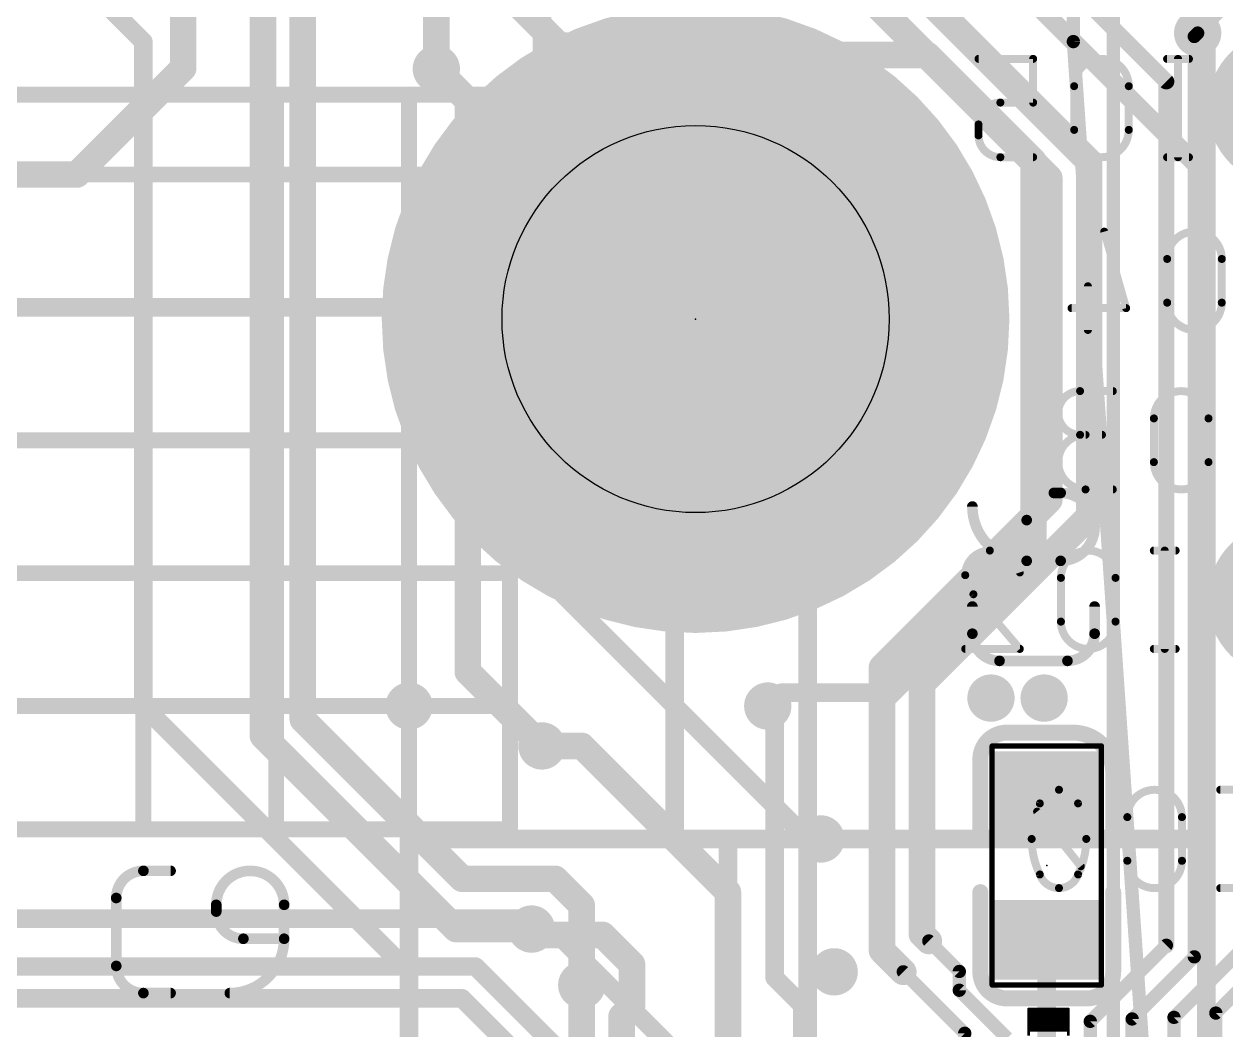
# Model space of a CAD drawing. Extents: x -5 to 103, y -6 to 58.
# Drawn here: x 77.6 to 89.09, y 31.19 to 40.81 of the extents above; entities that cross this region are included whole.
import ezdxf

# ---------------------------------------------------------------- set-up
doc = ezdxf.new("R2010")
doc.units = 0
for name, color, linetype in [('1', 12, 'CONTINUOUS'), ('16', 132, 'CONTINUOUS'), ('18', 110, 'CONTINUOUS'), ('20', 31, 'CONTINUOUS'), ('21', 40, 'CONTINUOUS'), ('22', 3, 'CONTINUOUS'), ('23', 53, 'CONTINUOUS'), ('25', 40, 'CONTINUOUS'), ('39', 12, 'CONTINUOUS'), ('51', 254, 'CONTINUOUS')]:
    doc.layers.add(name, color=color, linetype=linetype)

# ---------------------------------------------------------------- blocks, each defined once
blk = doc.blocks.new('RECT')
blk.add_solid([(-0.5, -0.5), (0.5, -0.5), (-0.5, 0.5), (0.5, 0.5)])
blk = doc.blocks.new('PIE')
at = {"const_width": 0.5}
blk.add_lwpolyline([(0, -0.25, 1), (0, 0.25, 1), (0, -0.25)], format="xyb", dxfattribs=at)
blk = doc.blocks.new('ROUNDV')
at = {"const_width": 0.5}
blk.add_lwpolyline([(0, -0.25, 1), (0, 0.25, 1), (0, -0.25)], format="xyb", dxfattribs=at)

msp = doc.modelspace()

# ---------------------------------------------------------------- linework, layer by layer
at = {"layer": '1'}
for points, const_width in [([(82.55, 45.72), (82.55, 35.56)], 0.1778), ([(82.55, 40.64), (82.55, 44.45)], 0.1778), ([(81.5407, 40.3793), (81.5407, 43.5106)], 0.254), ([(80.264, 43.18), (80.264, 34.163)], 0.254), ([(79.883, 43.0222), (79.883, 34.0052)], 0.254), ([(78.74, 40.64), (77.47, 41.91)], 0.1778), ([(86.36, 41.91), (88.9, 39.37)], 0.1778), ([(85.6517, 41.6234), (87.781, 39.4941)], 0.254), ([(88.519, 40.259), (87.2378, 41.5402)], 0.1524), ([(88.011, 30.48), (88.011, 41.529)], 0.127), ([(87.4, 39.3362), (85.4939, 41.2424)], 0.254), ([(78.74, 34.29), (78.74, 40.64)], 0.1778), ([(85.09, 40.64), (82.55, 40.64)], 0.1778), ([(85.09, 30.48), (85.09, 40.64)], 0.1778), ([(88.7857, 40.6889), (88.8184, 40.7216)], 0.127), ([(88.7857, 31.8935), (88.7857, 40.6889)], 0.127), ([(88.519, 32.004), (88.519, 40.259)], 0.1524), ([(87.781, 39.4941), (87.781, 36.1017)], 0.254), ([(87.4, 36.2596), (87.4, 39.3362)], 0.254), ([(88.9, 39.37), (88.9, 30.48)], 0.1778), ([(85.8012, 34.6608), (87.4, 36.2596)], 0.254), ([(87.781, 36.1017), (86.1822, 34.5029)], 0.254), ([(82.55, 35.56), (85.09, 33.02)], 0.1778), ([(85.8012, 31.9532), (85.8012, 34.6608)], 0.254), ([(86.1822, 34.5029), (86.1822, 32.111)], 0.254), ([(81.28, 31.75), (78.74, 34.29)], 0.1778), ([(84.7749, 34.2241), (84.709, 34.29)], 0.1778), ([(80.264, 34.163), (81.788, 32.639)], 0.254), ([(84.7749, 31.6939), (84.7749, 34.2241)], 0.1778), ([(79.883, 34.0052), (81.7294, 32.1588)], 0.254), ([(82.931, 33.909), (82.55, 33.909)], 0.254), ([(84.328, 32.512), (82.931, 33.909)], 0.254), ([(85.09, 33.02), (85.09, 24.13)], 0.1778), ([(81.788, 32.639), (82.677, 32.639)], 0.254), ([(82.677, 32.639), (82.931, 32.385)], 0.254), ([(84.328, 30.734), (84.328, 32.512)], 0.254), ([(82.931, 32.385), (82.931, 31.623)], 0.254), ([(74.676, 32.258), (82.423, 32.258)], 0.1778), ([(81.7294, 32.1588), (82.4508, 32.1588)], 0.254), ([(82.423, 32.258), (82.55, 32.131)], 0.1778), ([(82.55, 32.131), (82.677, 32.131)], 0.1778), ([(82.677, 32.131), (84.963, 29.845)], 0.1778), ([(86.1822, 32.111), (86.2484, 32.0448)], 0.254), ([(85.8012, 31.9532), (86.0044, 31.75)], 0.254), ([(86.2484, 32.0448), (86.5396, 31.7536)], 0.127), ([(87.376, 30.5467), (87.376, 32.0548)], 0.1778), ([(87.7919, 31.2769), (88.519, 32.004)], 0.127), ([(88.592, 31.315), (89.281, 32.004)], 0.127), ([(88.192, 31.2998), (88.7857, 31.8935)], 0.127), ([(88.9921, 31.3559), (89.535, 31.8988)], 0.127), ([(81.9143, 31.8008), (74.8037, 31.8008)], 0.1778), ([(81.28, 22.86), (81.28, 31.75)], 0.1778), ([(83.947, 29.7681), (81.9143, 31.8008)], 0.1778), ([(85.0392, 31.4296), (84.7749, 31.6939)], 0.1778), ([(86.0044, 31.75), (86.5918, 31.1626)], 0.127), ([(86.5396, 31.7536), (86.5396, 31.574)], 0.127), ([(86.5396, 31.574), (86.9982, 31.1154)], 0.127), ([(74.93, 31.496), (81.788, 31.496)], 0.1778), ([(81.788, 31.496), (83.566, 29.718)], 0.1778), ([(85.0392, 29.7783), (85.0392, 31.4296)], 0.1778), ([(88.592, 30.5308), (88.592, 31.315)], 0.127), ([(88.9921, 30.5308), (88.9921, 31.3559)], 0.127), ([(87.7919, 30.5308), (87.7919, 31.2769)], 0.127), ([(88.192, 30.5308), (88.192, 31.2998)], 0.127), ([(86.5918, 31.1626), (86.5918, 30.5308)], 0.127)]:
    msp.add_lwpolyline(points, dxfattribs=dict(at, const_width=const_width))
for points, const_width in [([(78.7845, 40.64, 1), (78.6956, 40.64)], 0.0889), ([(78.7086, 40.6086, 1), (78.7714, 40.6714)], 0.0889), ([(82.5055, 40.64, 1), (82.5944, 40.64)], 0.0889), ([(82.55, 40.6844, 1), (82.55, 40.5956)], 0.0889), ([(85.1345, 40.64, 1), (85.0456, 40.64)], 0.0889), ([(85.09, 40.5956, 1), (85.09, 40.6844)], 0.0889), ([(88.7632, 40.7113, 1), (88.8082, 40.6664)], 0.0635), ([(88.8175, 40.6889, 1), (88.754, 40.6889)], 0.0635), ([(88.8409, 40.6991, 1), (88.796, 40.744)], 0.0635), ([(81.4772, 40.3793, 1), (81.6042, 40.3793)], 0.127), ([(88.5571, 40.259, 1), (88.4809, 40.259)], 0.0762), ([(88.4921, 40.2321, 1), (88.5459, 40.2859)], 0.0762), ([(87.8445, 39.4941, 1), (87.7175, 39.4941)], 0.127), ([(87.7361, 39.4492, 1), (87.8259, 39.539)], 0.127), ([(87.4635, 39.3362, 1), (87.3365, 39.3362)], 0.127), ([(87.3551, 39.2913, 1), (87.4449, 39.3812)], 0.127), ([(88.9445, 39.37, 1), (88.8556, 39.37)], 0.0889), ([(88.8686, 39.3386, 1), (88.9314, 39.4014)], 0.0889), ([(87.3365, 36.2596, 1), (87.4635, 36.2596)], 0.127), ([(87.4449, 36.2146, 1), (87.3551, 36.3045)], 0.127), ([(87.8259, 36.0568, 1), (87.7361, 36.1466)], 0.127), ([(87.7175, 36.1017, 1), (87.8445, 36.1017)], 0.127), ([(82.5814, 35.5914, 1), (82.5186, 35.5286)], 0.0889), ([(82.5055, 35.56, 1), (82.5944, 35.56)], 0.0889), ([(85.8647, 34.6608, 1), (85.7377, 34.6608)], 0.127), ([(85.7563, 34.7057, 1), (85.8461, 34.6158)], 0.127), ([(86.2457, 34.5029, 1), (86.1187, 34.5029)], 0.127), ([(86.1373, 34.5478, 1), (86.2271, 34.458)], 0.127), ([(78.7714, 34.3214, 1), (78.7086, 34.2586)], 0.0889), ([(84.7404, 34.3214, 1), (84.6776, 34.2586)], 0.0889), ([(78.6956, 34.29, 1), (78.7845, 34.29)], 0.0889), ([(80.3089, 34.2079, 1), (80.2191, 34.1181)], 0.127), ([(84.8194, 34.2241, 1), (84.7305, 34.2241)], 0.0889), ([(84.7435, 34.1927, 1), (84.8063, 34.2555)], 0.0889), ([(79.9279, 34.0501, 1), (79.8381, 33.9603)], 0.127), ([(80.2005, 34.163, 1), (80.3275, 34.163)], 0.127), ([(79.8195, 34.0052, 1), (79.9465, 34.0052)], 0.127), ([(82.55, 33.9725, 1), (82.55, 33.8455)], 0.127), ([(82.9759, 33.9539, 1), (82.8861, 33.8641)], 0.127), ([(82.931, 33.8455, 1), (82.931, 33.9725)], 0.127), ([(85.1345, 33.02, 1), (85.0456, 33.02)], 0.0889), ([(85.0586, 32.9886, 1), (85.1214, 33.0514)], 0.0889), ([(81.788, 32.7025, 1), (81.788, 32.5755)], 0.127), ([(81.7431, 32.5941, 1), (81.8329, 32.6839)], 0.127), ([(82.7219, 32.6839, 1), (82.6321, 32.5941)], 0.127), ([(82.677, 32.5755, 1), (82.677, 32.7025)], 0.127), ([(84.3915, 32.512, 1), (84.2645, 32.512)], 0.127), ([(84.2831, 32.4671, 1), (84.3729, 32.5569)], 0.127), ([(82.9945, 32.385, 1), (82.8675, 32.385)], 0.127), ([(82.8861, 32.3401, 1), (82.9759, 32.4299)], 0.127), ([(81.7294, 32.2223, 1), (81.7294, 32.0953)], 0.127), ([(82.4544, 32.2894, 1), (82.3916, 32.2266)], 0.0889), ([(82.423, 32.2136, 1), (82.423, 32.3025)], 0.0889), ([(82.4508, 32.0953, 1), (82.4508, 32.2223)], 0.127), ([(81.6845, 32.1139, 1), (81.7743, 32.2037)], 0.127), ([(82.55, 32.1754, 1), (82.55, 32.0866)], 0.0889), ([(82.5186, 32.0996, 1), (82.5814, 32.1624)], 0.0889), ([(82.7084, 32.1624, 1), (82.6456, 32.0996)], 0.0889), ([(82.677, 32.0866, 1), (82.677, 32.1754)], 0.0889), ([(86.2271, 32.1559, 1), (86.1373, 32.0661)], 0.127), ([(86.1187, 32.111, 1), (86.2457, 32.111)], 0.127), ([(85.8461, 31.9981, 1), (85.7563, 31.9083)], 0.127), ([(86.2035, 31.9999, 1), (86.2933, 32.0897)], 0.127), ([(86.2709, 32.0673, 1), (86.226, 32.0224)], 0.0635), ([(87.4205, 32.0548, 1), (87.3316, 32.0548)], 0.0889), ([(88.5415, 31.9815, 1), (88.4965, 32.0265)], 0.0635), ([(85.7377, 31.9532, 1), (85.8647, 31.9532)], 0.127), ([(88.4809, 32.004, 1), (88.5571, 32.004)], 0.0762), ([(88.8082, 31.8711, 1), (88.7632, 31.916)], 0.0635), ([(81.3244, 31.75, 1), (81.2356, 31.75)], 0.0889), ([(81.2486, 31.7186, 1), (81.3114, 31.7814)], 0.0889), ([(81.9457, 31.8322, 1), (81.8828, 31.7694)], 0.0889), ([(81.9143, 31.7564, 1), (81.9143, 31.8453)], 0.0889), ([(85.9595, 31.7051, 1), (86.0493, 31.7949)], 0.127), ([(88.754, 31.8935, 1), (88.8175, 31.8935)], 0.0635), ([(84.8063, 31.7253, 1), (84.7435, 31.6624)], 0.0889), ([(84.7305, 31.6939, 1), (84.8194, 31.6939)], 0.0889), ([(86.0269, 31.7725, 1), (85.9819, 31.7275)], 0.0635), ([(86.5714, 31.7536, 1), (86.5079, 31.7536)], 0.0635), ([(86.5172, 31.7312, 1), (86.5621, 31.7761)], 0.0635), ([(82.8675, 31.623, 1), (82.9945, 31.623)], 0.127), ([(86.5621, 31.5965, 1), (86.5172, 31.5516)], 0.0635), ([(86.5079, 31.574, 1), (86.5714, 31.574)], 0.0635), ([(81.8194, 31.5274, 1), (81.7566, 31.4646)], 0.0889), ([(81.788, 31.4516, 1), (81.788, 31.5405)], 0.0889), ([(85.0837, 31.4296, 1), (84.9948, 31.4296)], 0.0889), ([(85.0078, 31.3981, 1), (85.0706, 31.461)], 0.0889), ([(88.6238, 31.315, 1), (88.5603, 31.315)], 0.0635), ([(88.5696, 31.3375, 1), (88.6145, 31.2926)], 0.0635), ([(89.0238, 31.3559, 1), (88.9603, 31.3559)], 0.0635), ([(88.9696, 31.3783, 1), (89.0145, 31.3334)], 0.0635), ([(87.8237, 31.2769, 1), (87.7602, 31.2769)], 0.0635), ([(87.7695, 31.2994, 1), (87.8144, 31.2545)], 0.0635), ([(88.1695, 31.3223, 1), (88.2144, 31.2773)], 0.0635), ([(88.2237, 31.2998, 1), (88.1602, 31.2998)], 0.0635), ([(86.6235, 31.1626, 1), (86.56, 31.1626)], 0.0635), ([(86.5693, 31.1402, 1), (86.6142, 31.1851)], 0.0635)]:
    msp.add_lwpolyline(points, format="xyb", dxfattribs=dict(at, const_width=const_width))
at = {"layer": '16'}
for points, const_width in [([(88.9, 33.02), (88.9, 46.99)], 0.1778), ([(87.63, 40.64), (87.63, 44.577)], 0.127), ([(81.407, 41.91), (82.804, 40.513)], 0.254), ([(79.121, 40.386), (79.121, 41.402)], 0.254), ([(88.8184, 40.7216), (89.2448, 41.148)], 0.127), ([(88.5067, 27.9277), (87.63, 40.64)], 0.127), ([(82.804, 40.513), (86.233, 40.513)], 0.254), ([(86.233, 40.513), (87.249, 39.497)], 0.254), ([(78.105, 39.37), (79.121, 40.386)], 0.254), ([(81.842, 40.078), (81.5407, 40.3793)], 0.254), ([(81.842, 34.617), (81.842, 40.078)], 0.254), ([(87.249, 39.497), (87.249, 35.814)], 0.254), ([(72.771, 39.37), (78.105, 39.37)], 0.254), ([(71.12, 38.1), (83.82, 38.1)], 0.1778), ([(83.82, 38.1), (83.82, 33.02)], 0.1778), ([(85.852, 34.417), (87.249, 35.814)], 0.254), ([(82.55, 33.909), (81.842, 34.617)], 0.254), ([(84.709, 34.29), (84.836, 34.417)], 0.1778), ([(84.836, 34.417), (85.852, 34.417)], 0.1778), ([(84.328, 33.02), (81.28, 33.02)], 0.1778), ([(81.28, 33.02), (81.28, 24.13)], 0.1778), ([(83.82, 33.02), (88.9, 33.02)], 0.1778), ([(84.328, 25.3746), (84.328, 33.02)], 0.1778), ([(82.4508, 32.1588), (82.5064, 32.1032)], 0.254), ([(82.5064, 32.1032), (83.1299, 32.1032)], 0.254), ([(83.1299, 32.1032), (83.4112, 31.8219)], 0.254), ([(83.4112, 31.8219), (83.4112, 31.4241)], 0.254), ([(82.931, 31.623), (82.931, 24.638)], 0.254), ([(83.4112, 31.4241), (83.312, 31.3249)], 0.254), ([(83.312, 31.3249), (83.312, 24.7958)], 0.254)]:
    msp.add_lwpolyline(points, dxfattribs=dict(at, const_width=const_width))
for points, const_width in [([(87.6617, 40.6422, 1), (87.5983, 40.6378)], 0.0635), ([(87.5983, 40.64, 1), (87.6618, 40.64)], 0.0635), ([(88.796, 40.744, 1), (88.8409, 40.6991)], 0.0635), ([(82.804, 40.5765, 1), (82.804, 40.4495)], 0.127), ([(82.7591, 40.4681, 1), (82.8489, 40.5579)], 0.127), ([(86.2779, 40.5579, 1), (86.1881, 40.4681)], 0.127), ([(86.233, 40.4495, 1), (86.233, 40.5765)], 0.127), ([(79.0575, 40.386, 1), (79.1845, 40.386)], 0.127), ([(79.1659, 40.3411, 1), (79.0761, 40.4309)], 0.127), ([(81.5856, 40.4242, 1), (81.4958, 40.3344)], 0.127), ([(81.9055, 40.078, 1), (81.7785, 40.078)], 0.127), ([(81.7971, 40.0331, 1), (81.8869, 40.1229)], 0.127), ([(87.3125, 39.497, 1), (87.1855, 39.497)], 0.127), ([(87.2041, 39.4521, 1), (87.2939, 39.5419)], 0.127), ([(78.0601, 39.4149, 1), (78.1499, 39.3251)], 0.127), ([(78.105, 39.3065, 1), (78.105, 39.4335)], 0.127), ([(83.8645, 38.1, 1), (83.7756, 38.1)], 0.0889), ([(83.82, 38.0556, 1), (83.82, 38.1444)], 0.0889), ([(87.1855, 35.814, 1), (87.3125, 35.814)], 0.127), ([(87.2939, 35.7691, 1), (87.2041, 35.8589)], 0.127), ([(81.8869, 34.6619, 1), (81.7971, 34.5721)], 0.127), ([(81.7785, 34.617, 1), (81.9055, 34.617)], 0.127), ([(84.836, 34.4614, 1), (84.836, 34.3726)], 0.0889), ([(84.8674, 34.3856, 1), (84.8046, 34.4484)], 0.0889), ([(85.8071, 34.4619, 1), (85.8969, 34.3721)], 0.127), ([(85.852, 34.3726, 1), (85.852, 34.4614)], 0.0889), ([(84.6776, 34.3214, 1), (84.7404, 34.2586)], 0.0889), ([(82.5051, 33.8641, 1), (82.5949, 33.9539)], 0.127), ([(81.28, 33.0645, 1), (81.28, 32.9756)], 0.0889), ([(81.3244, 33.02, 1), (81.2356, 33.02)], 0.0889), ([(83.82, 33.0645, 1), (83.82, 32.9756)], 0.0889), ([(84.3725, 33.02, 1), (84.2836, 33.02)], 0.0889), ([(84.328, 32.9756, 1), (84.328, 33.0645)], 0.0889), ([(88.9, 32.9756, 1), (88.9, 33.0645)], 0.0889), ([(83.7756, 33.02, 1), (83.8645, 33.02)], 0.0889), ([(88.8556, 33.02, 1), (88.9445, 33.02)], 0.0889), ([(82.4957, 32.2037, 1), (82.4059, 32.1139)], 0.127), ([(82.5064, 32.1667, 1), (82.5064, 32.0397)], 0.127), ([(82.4615, 32.0583, 1), (82.5513, 32.1481)], 0.127), ([(83.1748, 32.1481, 1), (83.085, 32.0583)], 0.127), ([(83.1299, 32.0397, 1), (83.1299, 32.1667)], 0.127), ([(83.4747, 31.8219, 1), (83.3477, 31.8219)], 0.127), ([(83.3663, 31.777, 1), (83.4561, 31.8668)], 0.127), ([(82.9945, 31.623, 1), (82.8675, 31.623)], 0.127), ([(83.3477, 31.4241, 1), (83.4747, 31.4241)], 0.127), ([(83.4561, 31.3792, 1), (83.3663, 31.469)], 0.127), ([(83.3755, 31.3249, 1), (83.2485, 31.3249)], 0.127), ([(83.2671, 31.3698, 1), (83.3569, 31.28)], 0.127)]:
    msp.add_lwpolyline(points, format="xyb", dxfattribs=dict(at, const_width=const_width))
at = {"layer": '20'}
msp.add_circle((84.019, 37.9884), 1.85, dxfattribs=at)
at = {"layer": '21'}
for points, const_width in [([(86.995, 34.036, 0.4142), (86.741, 33.782)], 0.1524), ([(86.995, 34.0741, 1), (86.995, 33.9979)], 0.0762), ([(86.995, 33.9979, 1), (86.995, 34.0741)], 0.0762), ([(88.011, 33.655, 0.4142), (87.63, 34.036)], 0.1524), ([(87.63, 34.0741, 1), (87.63, 33.9979)], 0.0762), ([(87.63, 33.9979, 1), (87.63, 34.0741)], 0.0762), ([(86.7791, 33.782, 1), (86.7029, 33.782)], 0.0762), ([(86.7029, 33.782, 1), (86.7791, 33.782)], 0.0762), ([(88.0491, 33.655, 1), (87.9729, 33.655)], 0.0762), ([(87.9729, 33.655, 1), (88.0491, 33.655)], 0.0762), ([(86.7029, 33.02, 1), (86.7791, 33.02)], 0.0762), ([(87.9729, 33.02, 1), (88.0491, 33.02)], 0.0762), ([(86.7791, 32.512, 1), (86.7029, 32.512)], 0.0762), ([(88.0491, 32.512, 1), (87.9729, 32.512)], 0.0762), ([(86.741, 31.75, 0.4142), (86.995, 31.496)], 0.1524), ([(86.7791, 31.75, 1), (86.7029, 31.75)], 0.0762), ([(87.757, 31.496, 0.4142), (88.011, 31.75)], 0.1524), ([(88.0491, 31.75, 1), (87.9729, 31.75)], 0.0762), ([(86.7029, 31.75, 1), (86.7791, 31.75)], 0.0762), ([(87.9729, 31.75, 1), (88.0491, 31.75)], 0.0762), ([(86.995, 31.5341, 1), (86.995, 31.4579)], 0.0762), ([(86.995, 31.4579, 1), (86.995, 31.5341)], 0.0762), ([(87.757, 31.5341, 1), (87.757, 31.4579)], 0.0762), ([(87.757, 31.4579, 1), (87.757, 31.5341)], 0.0762), ([(87.2077, 31.3944, 1), (87.195, 31.3944)], 0.0127), ([(87.2014, 31.4008, 1), (87.2014, 31.388)], 0.0127), ([(87.2014, 31.3754, 1), (87.2014, 31.3626)], 0.0127), ([(87.5887, 31.3944, 1), (87.576, 31.3944)], 0.0127), ([(87.5824, 31.388, 1), (87.5824, 31.4008)], 0.0127), ([(87.5824, 31.3626, 1), (87.5824, 31.3754)], 0.0127), ([(87.2014, 31.35, 1), (87.2014, 31.3373)], 0.0127), ([(87.2014, 31.3246, 1), (87.2014, 31.3118)], 0.0127), ([(87.2014, 31.2992, 1), (87.2014, 31.2864)], 0.0127), ([(87.2014, 31.2738, 1), (87.2014, 31.2611)], 0.0127), ([(87.2014, 31.2484, 1), (87.2014, 31.2356)], 0.0127), ([(87.5824, 31.3373, 1), (87.5824, 31.35)], 0.0127), ([(87.5824, 31.3118, 1), (87.5824, 31.3246)], 0.0127), ([(87.5824, 31.2864, 1), (87.5824, 31.2992)], 0.0127), ([(87.5824, 31.2611, 1), (87.5824, 31.2738)], 0.0127), ([(87.5824, 31.2356, 1), (87.5824, 31.2484)], 0.0127), ([(87.2014, 31.223, 1), (87.2014, 31.2103)], 0.0127), ([(87.2014, 31.1976, 1), (87.2014, 31.1849)], 0.0127), ([(87.5824, 31.2103, 1), (87.5824, 31.223)], 0.0127), ([(87.5824, 31.1849, 1), (87.5824, 31.1976)], 0.0127)]:
    msp.add_lwpolyline(points, format="xyb", dxfattribs=dict(at, const_width=const_width))
for points, const_width in [([(87.63, 34.036), (86.995, 34.036)], 0.1524), ([(86.741, 33.782), (86.741, 33.02)], 0.1524), ([(88.011, 33.02), (88.011, 33.655)], 0.1524), ([(86.741, 32.512), (86.741, 31.75)], 0.1524), ([(88.011, 31.75), (88.011, 32.512)], 0.1524), ([(86.995, 31.496), (87.757, 31.496)], 0.1524), ([(87.5824, 31.3944), (87.2014, 31.3944)], 0.0254), ([(87.2014, 31.3944), (87.2014, 31.1404)], 0.0254), ([(87.2014, 31.369), (87.5824, 31.369)], 0.0254), ([(87.5824, 31.1404), (87.5824, 31.3944)], 0.0254), ([(87.2014, 31.3436), (87.5824, 31.3436)], 0.0254), ([(87.2014, 31.3182), (87.5824, 31.3182)], 0.0254), ([(87.2014, 31.2928), (87.5824, 31.2928)], 0.0254), ([(87.2014, 31.2674), (87.5824, 31.2674)], 0.0254), ([(87.2014, 31.242), (87.5824, 31.242)], 0.0254), ([(87.2014, 31.2166), (87.5824, 31.2166)], 0.0254), ([(87.2014, 31.1912), (87.5824, 31.1912)], 0.0254)]:
    msp.add_lwpolyline(points, dxfattribs=dict(at, const_width=const_width))
at = {"layer": '22', "const_width": 0.0762}
for points in [[(87.2456, 40.4749), (86.7235, 40.4749)], [(87.2456, 40.0572), (87.2456, 40.4749)], [(88.7349, 40.4749), (88.5261, 40.4749)], [(88.6305, 40.4749), (88.6305, 39.5351)], [(87.6379, 40.2138), (87.6379, 39.7962)], [(88.16, 39.7962), (88.16, 40.2138)], [(86.9324, 40.0572), (87.2456, 40.0572)], [(86.7235, 39.7439), (86.7235, 39.8484)], [(87.2456, 39.5351), (86.9324, 39.5351)], [(88.7349, 39.5351), (88.5261, 39.5351)], [(87.9258, 38.8239), (88.1346, 38.0929)], [(88.5269, 38.5628), (88.5269, 38.1452)], [(89.049, 38.1452), (89.049, 38.5628)], [(87.7691, 38.3018), (87.7691, 37.8841)], [(88.1346, 38.0929), (87.6125, 38.0929)], [(88.0076, 37.2999), (87.6944, 37.2999)], [(88.3999, 37.0388), (88.3999, 36.6212)], [(88.922, 36.6212), (88.922, 37.0388)], [(87.6944, 36.8822), (87.9032, 36.8822)], [(88.0076, 36.3601), (87.7466, 36.3601)], [(88.6079, 35.7759), (88.3991, 35.7759)], [(88.5035, 35.7759), (88.5035, 34.8361)], [(87.5109, 35.5148), (87.5109, 35.0972)], [(88.033, 35.0972), (88.033, 35.5148)], [(86.6748, 35.3582), (87.1186, 34.8361)], [(87.1186, 34.8361), (86.5965, 34.8361)], [(88.6079, 34.8361), (88.3991, 34.8361)], [(89.2429, 33.4899), (89.0341, 33.4899)], [(87.7014, 32.7589), (87.2837, 33.2811)], [(88.1459, 33.2288), (88.1459, 32.8112)], [(88.668, 32.8112), (88.668, 33.2288)], [(89.2429, 32.5501), (89.0341, 32.5501)]]:
    msp.add_lwpolyline(points, dxfattribs=at)
at = {"layer": '22'}
for points, const_width in [([(86.7235, 40.494, 1), (86.7235, 40.4559)], 0.0381), ([(87.2647, 40.4749, 1), (87.2266, 40.4749)], 0.0381), ([(87.2456, 40.4559, 1), (87.2456, 40.494)], 0.0381), ([(88.16, 40.2138, 1), (87.6379, 40.2138)], 0.0762), ([(88.5261, 40.494, 1), (88.5261, 40.4559)], 0.0381), ([(88.6495, 40.4749, 1), (88.6114, 40.4749)], 0.0381), ([(88.7349, 40.4559, 1), (88.7349, 40.494)], 0.0381), ([(87.657, 40.2138, 1), (87.6189, 40.2138)], 0.0381), ([(87.6189, 40.2138, 1), (87.657, 40.2138)], 0.0381), ([(88.1791, 40.2138, 1), (88.141, 40.2138)], 0.0381), ([(88.141, 40.2138, 1), (88.1791, 40.2138)], 0.0381), ([(86.9324, 40.0572, 0.4142), (86.7235, 39.8484)], 0.0762), ([(86.9324, 40.0763, 1), (86.9324, 40.0382)], 0.0381), ([(86.9324, 40.0382, 1), (86.9324, 40.0763)], 0.0381), ([(87.2266, 40.0572, 1), (87.2647, 40.0572)], 0.0381), ([(87.2456, 40.0382, 1), (87.2456, 40.0763)], 0.0381), ([(86.7426, 39.8484, 1), (86.7045, 39.8484)], 0.0381), ([(86.7045, 39.8484, 1), (86.7426, 39.8484)], 0.0381), ([(86.7235, 39.7439, 0.4142), (86.9324, 39.5351)], 0.0762), ([(86.7426, 39.7439, 1), (86.7045, 39.7439)], 0.0381), ([(86.7045, 39.7439, 1), (86.7426, 39.7439)], 0.0381), ([(87.6379, 39.7962, 1), (88.16, 39.7962)], 0.0762), ([(87.657, 39.7962, 1), (87.6189, 39.7962)], 0.0381), ([(87.6189, 39.7962, 1), (87.657, 39.7962)], 0.0381), ([(88.1791, 39.7962, 1), (88.141, 39.7962)], 0.0381), ([(88.141, 39.7962, 1), (88.1791, 39.7962)], 0.0381), ([(86.9324, 39.5541, 1), (86.9324, 39.516)], 0.0381), ([(86.9324, 39.516, 1), (86.9324, 39.5541)], 0.0381), ([(87.2456, 39.516, 1), (87.2456, 39.5541)], 0.0381), ([(88.5261, 39.5541, 1), (88.5261, 39.516)], 0.0381), ([(88.6114, 39.5351, 1), (88.6495, 39.5351)], 0.0381), ([(88.7349, 39.516, 1), (88.7349, 39.5541)], 0.0381), ([(87.9441, 38.8291, 1), (87.9075, 38.8187)], 0.0381), ([(89.049, 38.5628, 1), (88.5269, 38.5628)], 0.0762), ([(88.546, 38.5628, 1), (88.5079, 38.5628)], 0.0381), ([(88.5079, 38.5628, 1), (88.546, 38.5628)], 0.0381), ([(89.0681, 38.5628, 1), (89.03, 38.5628)], 0.0381), ([(89.03, 38.5628, 1), (89.0681, 38.5628)], 0.0381), ([(87.7882, 38.3018, 1), (87.7501, 38.3018)], 0.0381), ([(88.5269, 38.1452, 1), (89.049, 38.1452)], 0.0762), ([(88.546, 38.1452, 1), (88.5079, 38.1452)], 0.0381), ([(88.5079, 38.1452, 1), (88.546, 38.1452)], 0.0381), ([(89.0681, 38.1452, 1), (89.03, 38.1452)], 0.0381), ([(89.03, 38.1452, 1), (89.0681, 38.1452)], 0.0381), ([(87.6125, 38.112, 1), (87.6125, 38.0739)], 0.0381), ([(88.1163, 38.0877, 1), (88.1529, 38.0982)], 0.0381), ([(88.1346, 38.0739, 1), (88.1346, 38.112)], 0.0381), ([(87.7501, 37.8841, 1), (87.7882, 37.8841)], 0.0381), ([(87.6944, 37.2999, 1), (87.6944, 36.8822)], 0.0762), ([(87.6944, 37.319, 1), (87.6944, 37.2809)], 0.0381), ([(87.6944, 37.2809, 1), (87.6944, 37.319)], 0.0381), ([(88.0076, 37.2809, 1), (88.0076, 37.319)], 0.0381), ([(88.922, 37.0388, 1), (88.3999, 37.0388)], 0.0762), ([(88.419, 37.0388, 1), (88.3809, 37.0388)], 0.0381), ([(88.3809, 37.0388, 1), (88.419, 37.0388)], 0.0381), ([(88.9411, 37.0388, 1), (88.903, 37.0388)], 0.0381), ([(88.903, 37.0388, 1), (88.9411, 37.0388)], 0.0381), ([(87.7466, 36.8822, 1), (87.7466, 36.3601)], 0.0762), ([(87.6944, 36.9013, 1), (87.6944, 36.8632)], 0.0381), ([(87.6944, 36.8632, 1), (87.6944, 36.9013)], 0.0381), ([(87.7466, 36.8632, 1), (87.7466, 36.9013)], 0.0381), ([(87.9032, 36.8632, 1), (87.9032, 36.9013)], 0.0381), ([(88.3999, 36.6212, 1), (88.922, 36.6212)], 0.0762), ([(88.419, 36.6212, 1), (88.3809, 36.6212)], 0.0381), ([(88.9411, 36.6212, 1), (88.903, 36.6212)], 0.0381), ([(88.3809, 36.6212, 1), (88.419, 36.6212)], 0.0381), ([(88.903, 36.6212, 1), (88.9411, 36.6212)], 0.0381), ([(87.7466, 36.3792, 1), (87.7466, 36.3411)], 0.0381), ([(87.7466, 36.3411, 1), (87.7466, 36.3792)], 0.0381), ([(88.0076, 36.3411, 1), (88.0076, 36.3792)], 0.0381), ([(86.8315, 35.7759, 0.4142), (86.5965, 35.541)], 0.0762), ([(87.1186, 35.5671, 0.3252), (86.8315, 35.7759)], 0.0762), ([(86.8315, 35.7949, 1), (86.8315, 35.7569)], 0.0381), ([(86.8315, 35.7569, 1), (86.8315, 35.795)], 0.0381), ([(88.033, 35.5148, 1), (87.5109, 35.5148)], 0.0762), ([(88.3991, 35.795, 1), (88.3991, 35.7569)], 0.0381), ([(88.5225, 35.7759, 1), (88.4844, 35.7759)], 0.0381), ([(88.6079, 35.7569, 1), (88.6079, 35.795)], 0.0381), ([(86.5965, 35.541, 0.2053), (86.6748, 35.3582)], 0.0762), ([(86.6156, 35.541, 1), (86.5775, 35.5409)], 0.0381), ([(86.5775, 35.541, 1), (86.6156, 35.541)], 0.0381), ([(87.1005, 35.5612, 1), (87.1367, 35.5729)], 0.0381), ([(87.53, 35.5148, 1), (87.4919, 35.5148)], 0.0381), ([(87.4919, 35.5148, 1), (87.53, 35.5148)], 0.0381), ([(88.0521, 35.5148, 1), (88.014, 35.5148)], 0.0381), ([(88.014, 35.5148, 1), (88.0521, 35.5148)], 0.0381), ([(86.6893, 35.3705, 1), (86.6603, 35.3459)], 0.0381), ([(86.6617, 35.3444, 1), (86.688, 35.372)], 0.0381), ([(87.5109, 35.0972, 1), (88.033, 35.0972)], 0.0762), ([(87.53, 35.0972, 1), (87.4919, 35.0972)], 0.0381), ([(87.4919, 35.0972, 1), (87.53, 35.0972)], 0.0381), ([(88.0521, 35.0972, 1), (88.014, 35.0972)], 0.0381), ([(88.014, 35.0972, 1), (88.0521, 35.0972)], 0.0381), ([(86.5965, 34.8552, 1), (86.5965, 34.8171)], 0.0381), ([(87.1041, 34.8238, 1), (87.1331, 34.8484)], 0.0381), ([(87.1186, 34.8171, 1), (87.1186, 34.8552)], 0.0381), ([(88.3991, 34.8552, 1), (88.3991, 34.8171)], 0.0381), ([(88.4844, 34.8361, 1), (88.5225, 34.8361)], 0.0381), ([(88.6079, 34.8171, 1), (88.6079, 34.8552)], 0.0381), ([(87.4926, 33.4899, 0.3205), (87.3098, 33.3594)], 0.0762), ([(87.6753, 33.3594, 0.3205), (87.4926, 33.4899)], 0.0762), ([(87.4926, 33.5089, 1), (87.4926, 33.4709)], 0.0381), ([(87.4926, 33.4709, 1), (87.4926, 33.5089)], 0.0381), ([(88.668, 33.2288, 1), (88.1459, 33.2288)], 0.0762), ([(89.0341, 33.5089, 1), (89.0341, 33.4708)], 0.0381), ([(87.3098, 33.3594, 0.1139), (87.2315, 33.02)], 0.0762), ([(87.2986, 33.293, 1), (87.2688, 33.2692)], 0.0381), ([(87.2918, 33.3656, 1), (87.3278, 33.3532)], 0.0381), ([(87.3269, 33.351, 1), (87.2927, 33.3677)], 0.0381), ([(87.7536, 33.02, 0.1139), (87.6753, 33.3594)], 0.0762), ([(87.6924, 33.3677, 1), (87.6582, 33.351)], 0.0381), ([(87.6573, 33.3532, 1), (87.6933, 33.3656)], 0.0381), ([(88.165, 33.2288, 1), (88.1269, 33.2288)], 0.0381), ([(88.1269, 33.2288, 1), (88.165, 33.2288)], 0.0381), ([(88.6871, 33.2288, 1), (88.649, 33.2288)], 0.0381), ([(88.649, 33.2288, 1), (88.6871, 33.2288)], 0.0381), ([(87.2315, 33.02, 0.1139), (87.3098, 32.6806)], 0.0762), ([(87.2506, 33.02, 1), (87.2125, 33.02)], 0.0381), ([(87.2125, 33.02, 1), (87.2506, 33.02)], 0.0381), ([(87.6753, 32.6806, 0.1139), (87.7536, 33.02)], 0.0762), ([(87.7727, 33.02, 1), (87.7346, 33.02)], 0.0381), ([(87.7346, 33.02, 1), (87.7727, 33.02)], 0.0381), ([(87.6865, 32.747, 1), (87.7163, 32.7708)], 0.0381), ([(88.1459, 32.8112, 1), (88.668, 32.8112)], 0.0762), ([(88.165, 32.8112, 1), (88.1269, 32.8112)], 0.0381), ([(88.1269, 32.8112, 1), (88.165, 32.8112)], 0.0381), ([(88.6871, 32.8112, 1), (88.649, 32.8112)], 0.0381), ([(88.649, 32.8112, 1), (88.6871, 32.8112)], 0.0381), ([(87.3098, 32.6806, 0.3205), (87.4926, 32.5501)], 0.0762), ([(87.3278, 32.6868, 1), (87.2918, 32.6744)], 0.0381), ([(87.2927, 32.6723, 1), (87.3269, 32.689)], 0.0381), ([(87.4926, 32.5501, 0.3205), (87.6753, 32.6806)], 0.0762), ([(87.6582, 32.689, 1), (87.6924, 32.6723)], 0.0381), ([(87.6933, 32.6744, 1), (87.6573, 32.6868)], 0.0381), ([(87.4926, 32.5691, 1), (87.4926, 32.5311)], 0.0381), ([(87.4926, 32.5311, 1), (87.4926, 32.5691)], 0.0381), ([(89.0341, 32.5692, 1), (89.0341, 32.5311)], 0.0381)]:
    msp.add_lwpolyline(points, format="xyb", dxfattribs=dict(at, const_width=const_width))
at = {"layer": '23'}
for p in [(84.019, 37.9884), (87.376, 32.766)]:
    msp.add_point(p, dxfattribs=at)
at = {"layer": '25'}
for points, const_width in [([(87.4437, 36.3267, 0.4142), (87.1841, 36.0671)], 0.1016), ([(87.4437, 36.3521, 1), (87.4437, 36.3013)], 0.0508), ([(87.4437, 36.3013, 1), (87.4437, 36.3521)], 0.0508), ([(87.5086, 35.6776, 1), (87.5086, 36.3267)], 0.1016), ([(87.5086, 36.3521, 1), (87.5086, 36.3013)], 0.0508), ([(87.5086, 36.3013, 1), (87.5086, 36.3521)], 0.0508), ([(86.6648, 36.1969, 0.4142), (87.1841, 35.6776)], 0.1016), ([(86.6902, 36.1969, 1), (86.6394, 36.1969)], 0.0508), ([(87.2095, 36.0671, 1), (87.1587, 36.0671)], 0.0508), ([(87.1587, 36.0671, 1), (87.2095, 36.0671)], 0.0508), ([(87.1841, 35.703, 1), (87.1841, 35.6522)], 0.0508), ([(87.1587, 35.6776, 1), (87.2095, 35.6776)], 0.0508), ([(87.1841, 35.6522, 1), (87.1841, 35.703)], 0.0508), ([(87.5086, 35.703, 1), (87.5086, 35.6522)], 0.0508), ([(87.5086, 35.6522, 1), (87.5086, 35.703)], 0.0508), ([(86.6902, 35.2411, 1), (86.6394, 35.2411)], 0.0508), ([(87.8586, 35.2411, 1), (87.8078, 35.2411)], 0.0508), ([(86.6648, 34.9814, 0.4142), (86.9244, 34.7218)], 0.1016), ([(86.6902, 34.9814, 1), (86.6394, 34.9814)], 0.0508), ([(86.6394, 34.9814, 1), (86.6902, 34.9814)], 0.0508), ([(87.5736, 34.7218, 0.4142), (87.8332, 34.9814)], 0.1016), ([(87.8586, 34.9814, 1), (87.8078, 34.9814)], 0.0508), ([(87.8078, 34.9814, 1), (87.8586, 34.9814)], 0.0508), ([(86.9244, 34.7472, 1), (86.9244, 34.6964)], 0.0508), ([(86.9244, 34.6964, 1), (86.9244, 34.7472)], 0.0508), ([(87.5736, 34.7472, 1), (87.5736, 34.6964)], 0.0508), ([(87.5736, 34.6964, 1), (87.5736, 34.7472)], 0.0508), ([(78.7409, 32.7152, 0.4142), (78.4813, 32.4556)], 0.1016), ([(78.7409, 32.7406, 1), (78.7409, 32.6898)], 0.0508), ([(78.7409, 32.6898, 1), (78.7409, 32.7406)], 0.0508), ([(79.0006, 32.6898, 1), (79.0006, 32.7406)], 0.0508), ([(80.0862, 32.3906, 1), (79.4371, 32.3906)], 0.1016), ([(78.5067, 32.4556, 1), (78.4559, 32.4556)], 0.0508), ([(78.4559, 32.4556, 1), (78.5067, 32.4556)], 0.0508), ([(79.4625, 32.3906, 1), (79.4117, 32.3906)], 0.0508), ([(79.4117, 32.3906, 1), (79.4625, 32.3906)], 0.0508), ([(80.1116, 32.3906, 1), (80.0608, 32.3906)], 0.0508), ([(80.0608, 32.3906, 1), (80.1116, 32.3906)], 0.0508), ([(79.4371, 32.3257, 0.4142), (79.6967, 32.0661)], 0.1016), ([(79.4625, 32.3257, 1), (79.4117, 32.3257)], 0.0508), ([(79.4117, 32.3257, 1), (79.4625, 32.3257)], 0.0508), ([(79.5669, 31.5468, 0.4142), (80.0862, 32.0661)], 0.1016), ([(79.6967, 32.0915, 1), (79.6967, 32.0407)], 0.0508), ([(79.6967, 32.0407, 1), (79.6967, 32.0915)], 0.0508), ([(80.1116, 32.0661, 1), (80.0608, 32.0661)], 0.0508), ([(80.0608, 32.0661, 1), (80.1116, 32.0661)], 0.0508), ([(80.0862, 32.0407, 1), (80.0862, 32.0915)], 0.0508), ([(78.4813, 31.8064, 0.4142), (78.7409, 31.5468)], 0.1016), ([(78.5067, 31.8064, 1), (78.4559, 31.8064)], 0.0508), ([(78.4559, 31.8064, 1), (78.5067, 31.8064)], 0.0508), ([(78.7409, 31.5722, 1), (78.7409, 31.5214)], 0.0508), ([(78.7409, 31.5214, 1), (78.7409, 31.5722)], 0.0508), ([(79.0006, 31.5214, 1), (79.0006, 31.5722)], 0.0508), ([(79.5669, 31.5722, 1), (79.5669, 31.5214)], 0.0508)]:
    msp.add_lwpolyline(points, format="xyb", dxfattribs=dict(at, const_width=const_width))
at = {"layer": '25', "const_width": 0.1016}
for points in [[(87.4437, 36.3267), (87.5086, 36.3267)], [(87.1841, 35.6776), (87.1841, 36.0671)], [(87.5086, 35.6776), (87.1841, 35.6776)], [(86.6648, 34.9814), (86.6648, 35.2411)], [(87.8332, 35.2411), (87.8332, 34.9814)], [(87.5736, 34.7218), (86.9244, 34.7218)], [(78.7409, 32.7152), (79.0006, 32.7152)], [(78.4813, 31.8064), (78.4813, 32.4556)], [(79.4371, 32.3257), (79.4371, 32.3906)], [(80.0862, 32.3906), (80.0862, 32.0661)], [(80.0862, 32.0661), (79.6967, 32.0661)], [(79.0006, 31.5468), (78.7409, 31.5468)]]:
    msp.add_lwpolyline(points, dxfattribs=at)
at = {"layer": '39', "const_width": 0.0508}
for points in [[(86.8538, 31.624), (86.8538, 33.908)], [(86.8538, 33.908), (87.8982, 33.908)], [(87.8982, 33.908), (87.8982, 31.624)], [(87.8982, 31.624), (86.8538, 31.624)]]:
    msp.add_lwpolyline(points, dxfattribs=at)
at = {"layer": '39', "const_width": 0.0254}
for points in [[(86.8665, 33.908, 1), (86.8411, 33.908)], [(86.8538, 33.9207, 1), (86.8538, 33.8953)], [(87.9109, 33.908, 1), (87.8855, 33.908)], [(87.8982, 33.8953, 1), (87.8982, 33.9207)], [(86.8538, 31.6367, 1), (86.8538, 31.6113)], [(86.8411, 31.624, 1), (86.8665, 31.624)], [(87.8855, 31.624, 1), (87.9109, 31.624)], [(87.8982, 31.6113, 1), (87.8982, 31.6367)]]:
    msp.add_lwpolyline(points, format="xyb", dxfattribs=at)
at = {"layer": '51', "const_width": 0.1524}
for points in [[(82.244, 40.132), (47.244, 40.132)], [(78.74, 33.111), (78.74, 40.132)], [(80.01, 33.111), (80.01, 40.132)], [(81.28, 33.111), (81.28, 40.132)], [(82.244, 33.111), (82.244, 40.132)], [(47.244, 39.37), (82.244, 39.37)], [(47.244, 38.1), (82.244, 38.1)], [(47.244, 36.83), (82.244, 36.83)], [(47.244, 35.56), (82.244, 35.56)], [(47.244, 34.29), (82.244, 34.29)], [(47.244, 33.111), (82.244, 33.111)]]:
    msp.add_lwpolyline(points, dxfattribs=at)
at = {"layer": '51', "const_width": 0.0762}
for points in [[(78.7781, 40.132, 1), (78.7019, 40.132)], [(80.0481, 40.132, 1), (79.9719, 40.132)], [(81.3181, 40.132, 1), (81.2419, 40.132)], [(82.2821, 40.132, 1), (82.2059, 40.132)], [(82.244, 40.0939, 1), (82.244, 40.1701)], [(82.244, 39.3319, 1), (82.244, 39.4081)], [(82.244, 38.0619, 1), (82.244, 38.1381)], [(82.244, 36.7919, 1), (82.244, 36.8681)], [(82.244, 35.5219, 1), (82.244, 35.5981)], [(82.244, 34.2519, 1), (82.244, 34.3281)], [(78.7019, 33.111, 1), (78.7781, 33.111)], [(79.9719, 33.111, 1), (80.0481, 33.111)], [(81.2419, 33.111, 1), (81.3181, 33.111)], [(82.2059, 33.111, 1), (82.2821, 33.111)], [(82.244, 33.0729, 1), (82.244, 33.1491)]]:
    msp.add_lwpolyline(points, format="xyb", dxfattribs=at)

# ---------------------------------------------------------------- block references
at = {"layer": '1', "xscale": 6, "yscale": 6}
msp.add_blockref('PIE', (84.019, 37.9884), dxfattribs=at)
at = {"layer": '1', "xscale": 0.762, "yscale": 1.0008, "rotation": 90}
for p in [(87.376, 33.4772), (87.376, 32.0548)]:
    msp.add_blockref('RECT', p, dxfattribs=at)
at = {"layer": '16', "xscale": 1.5, "yscale": 1.5}
for p in [(89.662, 40.005), (89.662, 35.306)]:
    msp.add_blockref('PIE', p, dxfattribs=at)
at = {"layer": '18', "xscale": 0.4524, "yscale": 0.4524}
for p in [(88.8184, 40.7216), (88.8184, 40.7216), (81.5407, 40.3793), (81.5407, 40.3793), (86.8426, 34.3662), (86.8426, 34.3662), (87.3506, 34.3662), (87.3506, 34.3662), (81.28, 34.29), (81.28, 34.29), (84.709, 34.29), (84.709, 34.29), (82.55, 33.909), (82.55, 33.909), (85.217, 33.02), (85.217, 33.02), (82.4508, 32.1588), (82.4508, 32.1588), (85.344, 31.75), (85.344, 31.75), (82.931, 31.623), (82.931, 31.623)]:
    msp.add_blockref('ROUNDV', p, dxfattribs=at)

doc.saveas('drawing.dxf')
